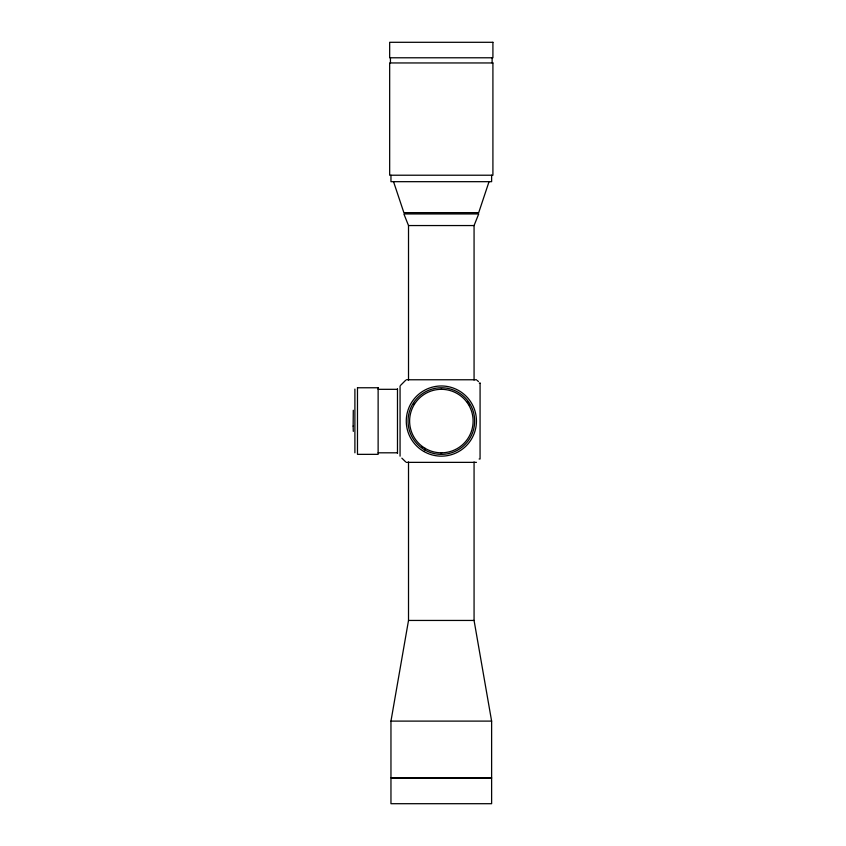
<?xml version="1.0" encoding="UTF-8"?>
<svg xmlns="http://www.w3.org/2000/svg" width="846" height="846" viewBox="0 0 846 846"><rect width="100%" height="100%" fill="white"/><g stroke="black" fill="none" stroke-linecap="round" stroke-linejoin="round"><path stroke-width="1.27" d="M353.29 410.257L353.142 426.077M474.067 461.958L474.067 620.446L491.621 721.109L491.621 777.76L390.958 777.76L390.958 721.109L408.512 620.446L408.512 461.958M489.041 181.679L478.709 212.642L403.88 212.642L393.538 181.679M474.067 380.076L474.067 225.554L478.709 213.943L403.88 213.943L408.512 225.554L408.512 380.076M400.708 385.216L405.52 380.404M479.143 458.997L480.063 458.976L480.084 383.143M408.523 225.554L474.046 225.554M406.27 379.769L476.457 379.769M357.477 387.764L378.13 387.764M378.13 389.319L397.483 389.319M378.13 452.811L397.483 452.811M406.27 462.36L476.457 462.36M408.523 620.446L474.046 620.446M390.958 721.109L491.621 721.109M440.903 389.319L441.908 389.319M440.819 452.811L441.824 452.811M479.291 383.132L480.063 383.143M477.207 380.404L478.466 381.557M405.52 461.726L401.85 458.172M353.142 426.12L353.29 431.397M492.129 57.782L492.129 62.953M491.621 175.217L491.621 181.679L390.958 181.679L390.958 175.217M400.063 385.966L400.063 456.163M397.483 388.79L397.483 453.34M390.44 57.782L390.44 62.953M378.13 387.785L378.13 454.344L357.477 454.355L357.477 387.785M354.897 389.086L354.897 452.811M425.39 449.11A32.275 32.275 0 0 1 424.523 448.592M422.82 447.481A32.275 32.275 0 0 1 422.006 446.889M413.831 404.219A32.275 32.275 0 0 1 414.371 403.362M467.161 401.67A32.275 32.275 0 0 1 467.753 402.485M468.874 404.177A32.275 32.275 0 0 1 469.382 405.054M492.911 42.3L389.668 42.3L389.668 57.782L492.911 57.782L492.911 42.3M492.911 62.953L389.668 62.953L389.668 175.217L492.911 175.217L492.911 62.953M491.621 778.024L390.958 778.024L390.958 803.7L491.621 803.7L491.621 778.024M423.814 451.457A35.098 35.098 0 0 0 476.457 421.065A35.098 35.098 0 0 0 423.814 390.672A35.098 35.098 0 0 0 423.814 451.457M425.02 448.285A31.746 31.746 0 0 0 473.104 421.604A31.746 31.746 0 0 0 425.961 393.305A31.746 31.746 0 0 0 425.02 448.285M424.713 449.903A33.29 33.29 0 0 0 474.659 421.065A33.29 33.29 0 0 0 424.713 392.227A33.29 33.29 0 0 0 424.713 449.903"/></g></svg>
